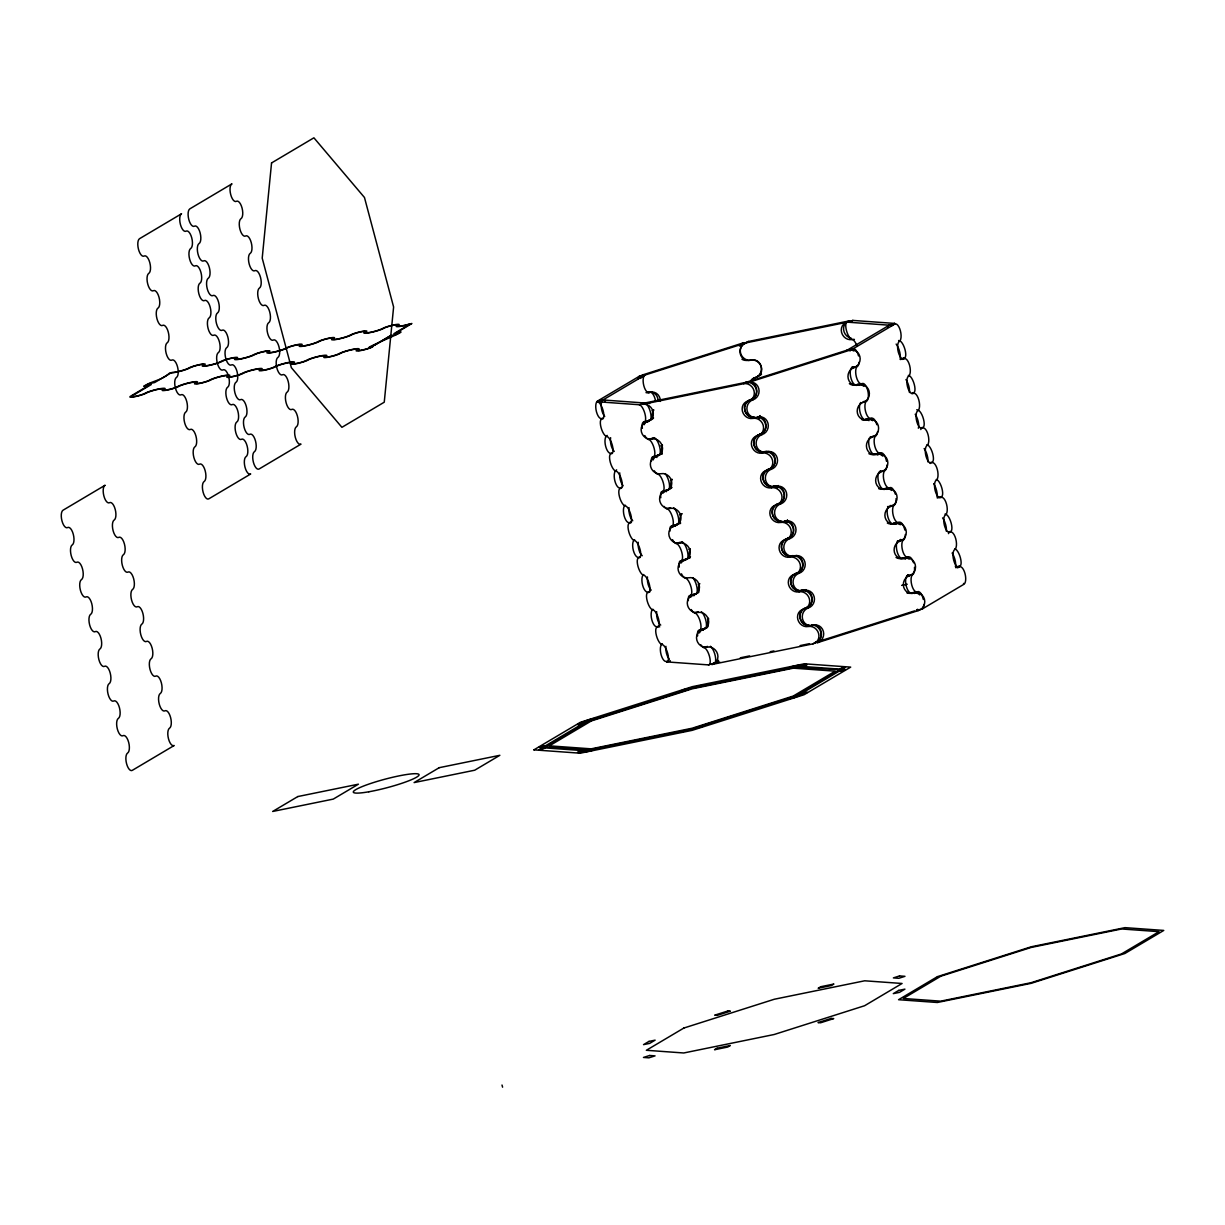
<?xml version="1.0" encoding="UTF-8"?>
<svg xmlns="http://www.w3.org/2000/svg" width="1225" height="1225" viewBox="0 0 1225 1225"><rect width="100%" height="100%" fill="white"/><g stroke="black" fill="none" stroke-linecap="round" stroke-linejoin="round"><path stroke-width="1.5" d="M703.609 726.134L680.794 732.121M143.999 386.135C152.068 380.807 162.083 380.363 169.433 373.181L172.419 372.385A9.157 1.179 -14.9 0 0 180.657 370.93A9.157 1.179 -14.9 0 0 188.589 368.113A8.942 1.148 -14.9 0 1 199.889 364.514A8.942 1.148 -14.9 0 1 204.56 364.851A9.157 1.179 -14.9 0 0 209.337 365.188A9.157 1.179 -14.9 0 0 220.929 361.498A8.942 1.148 -14.9 0 1 232.214 357.914A8.942 1.148 -14.9 0 1 236.884 358.251A9.157 1.179 -14.9 0 0 241.677 358.588A9.157 1.179 -14.9 0 0 253.253 354.898A8.942 1.148 -14.9 0 1 264.539 351.315A8.942 1.148 -14.9 0 1 269.209 351.652A9.157 1.179 -14.9 0 0 274.002 351.988A9.157 1.179 -14.9 0 0 285.578 348.298A8.942 1.148 -14.9 0 1 296.863 344.715A8.942 1.148 -14.9 0 1 301.534 345.037A9.157 1.179 -14.9 0 0 306.327 345.389A9.157 1.179 -14.9 0 0 317.903 341.698A8.942 1.148 -14.9 0 1 329.188 338.1A8.942 1.148 -14.9 0 1 333.858 338.437A9.157 1.179 -14.9 0 0 338.651 338.789A9.157 1.179 -14.9 0 0 350.228 335.099A8.942 1.148 -14.9 0 1 361.528 331.5A8.942 1.148 -14.9 0 1 366.198 331.837A9.157 1.179 -14.9 0 0 370.976 332.189A9.157 1.179 -14.9 0 0 382.552 328.499A8.942 1.148 -14.9 0 1 393.853 324.901A8.942 1.148 -14.9 0 1 398.523 325.238A9.157 1.179 -14.9 0 0 400.269 326.095A9.157 1.179 -14.9 0 0 409.625 323.951L411.906 323.507L396.027 333.001C419.287 326.34 352.739 352.433 372.767 346.813A8.942 1.148 -14.9 0 1 361.467 350.411A8.942 1.148 -14.9 0 1 356.797 350.074A9.157 1.179 -14.9 0 0 352.019 349.722A9.157 1.179 -14.9 0 0 340.428 353.413A8.942 1.148 -14.9 0 1 329.142 357.011A8.942 1.148 -14.9 0 1 324.472 356.674A9.157 1.179 -14.9 0 0 319.679 356.322A9.157 1.179 -14.9 0 0 308.103 360.012A8.942 1.148 -14.9 0 1 296.817 363.611A8.942 1.148 -14.9 0 1 292.147 363.274A9.157 1.179 -14.9 0 0 287.354 362.937A9.157 1.179 -14.9 0 0 275.778 366.612A8.942 1.148 -14.9 0 1 264.493 370.21A8.942 1.148 -14.9 0 1 259.822 369.873A9.157 1.179 -14.9 0 0 255.03 369.537A9.157 1.179 -14.9 0 0 243.453 373.212A8.942 1.148 -14.9 0 1 232.153 376.81A8.942 1.148 -14.9 0 1 227.498 376.473A9.157 1.179 -14.9 0 0 222.705 376.136A9.157 1.179 -14.9 0 0 211.129 379.811A8.942 1.148 -14.9 0 1 199.828 383.41A8.942 1.148 -14.9 0 1 195.158 383.073A9.157 1.179 -14.9 0 0 190.38 382.736A9.157 1.179 -14.9 0 0 178.804 386.411A8.942 1.148 -14.9 0 1 167.503 390.009A8.942 1.148 -14.9 0 1 162.833 389.672A9.157 1.179 -14.9 0 0 158.056 389.336A9.157 1.179 -14.9 0 0 146.464 393.026A8.942 1.148 -14.9 0 1 135.179 396.609A8.942 1.148 -14.9 0 1 130.508 396.272L149.159 385.217L144.029 386.181M703.778 685.02L700.945 686.061L789.114 667.855M680.748 732.014L683.611 730.942L594.707 749.087C594.339 751.538 566.363 754.447 582.595 750.588L545.814 747.954L539.092 749.792L542.277 747.694L539.015 747.327L545.829 745.581L582.717 723.699C566.777 728.155 594.247 716.671 594.86 718.861L683.795 690.548L681.008 690.992L683.183 689.782L703.808 684.897M789.068 667.747C793.708 665.083 817.167 662.771 801.962 666.415L838.742 669.049L845.464 667.212L842.295 669.309L845.556 669.57M807.183 692.447L794.03 697.729L788.915 698.725L789.712 698.143L700.761 726.456L703.625 726.042M845.541 669.677L838.727 671.423L801.839 693.304L807.198 692.324M797 667.12L798.256 666.706M589.899 720.698L592.318 719.259L588.75 721.219M794.612 696.336L694.116 728.155M690.502 688.817L590.006 720.759M374.299 345.328L390.591 335.665M603.175 418.215A9.05 3.721 78.5 0 0 602.118 418.429A9.05 3.721 78.5 0 1 596.452 411.753A9.05 3.721 78.5 0 1 597.494 401.08L639.419 376.213L644.871 375.095A9.05 3.721 78.5 0 0 643.829 385.752A9.05 3.721 78.5 0 0 649.495 392.444A9.05 3.721 78.5 0 1 655.62 401.387M644.871 375.095L602.96 399.962L597.478 401.739A9.05 3.139 72.3 0 1 603.129 410.651A9.05 3.139 72.3 0 1 602.087 419.088A9.05 3.139 72.3 0 0 601.046 427.525A9.05 3.139 72.3 0 0 606.697 436.437A9.05 3.139 72.3 0 1 612.347 445.349A9.05 3.139 72.3 0 1 611.321 453.771A9.05 3.139 72.3 0 0 610.28 462.208A9.05 3.139 72.3 0 0 615.93 471.12A9.05 3.139 72.3 0 1 621.58 480.032A9.05 3.139 72.3 0 1 620.554 488.469A9.05 3.139 72.3 0 0 619.513 496.891A9.05 3.139 72.3 0 0 625.163 505.803A9.05 3.139 72.3 0 1 630.814 514.714A9.05 3.139 72.3 0 1 629.772 523.152A9.05 3.139 72.3 0 0 628.747 531.589A9.05 3.139 72.3 0 0 634.397 540.501A9.05 3.139 72.3 0 1 640.047 549.413A9.05 3.139 72.3 0 1 639.006 557.834A9.05 3.139 72.3 0 0 637.965 566.272A9.05 3.139 72.3 0 0 643.63 575.183A9.05 3.139 72.3 0 1 649.281 584.095A9.05 3.139 72.3 0 1 648.239 592.532A9.05 3.139 72.3 0 0 647.198 600.954A9.05 3.139 72.3 0 0 652.848 609.866A9.05 3.139 72.3 0 1 658.499 618.778A9.05 3.139 72.3 0 1 657.473 627.215A9.05 3.139 72.3 0 0 656.432 635.653A9.05 3.139 72.3 0 0 662.082 644.564A9.05 3.139 72.3 0 1 667.732 653.476A9.05 3.139 72.3 0 1 666.691 661.898L708.494 664.899L713.945 663.169A9.05 3.139 72.3 0 0 715.278 656.003A9.05 3.139 72.3 0 0 710.393 646.264M642.604 404.342L644.871 402.994L745.887 382.368A9.05 8.162 59.3 0 1 756.269 389.382A9.05 8.162 59.3 0 1 750.496 399.718L748.23 401.05A9.05 8.162 59.3 0 0 742.457 411.37A9.05 8.162 59.3 0 0 752.854 418.399A9.05 8.162 59.3 0 1 763.236 425.412A9.05 8.162 59.3 0 1 757.463 435.748A9.05 8.162 59.3 0 0 751.691 446.068A9.05 8.162 59.3 0 0 762.088 453.082A9.05 8.162 59.3 0 1 772.47 460.11A9.05 8.162 59.3 0 1 766.697 470.431A9.05 8.162 59.3 0 0 760.924 480.751A9.05 8.162 59.3 0 0 771.306 487.78A9.05 8.162 59.3 0 1 781.703 494.793A9.05 8.162 59.3 0 1 775.93 505.113A9.05 8.162 59.3 0 0 770.157 515.434A9.05 8.162 59.3 0 0 780.539 522.462A9.05 8.162 59.3 0 1 790.937 529.491A9.05 8.162 59.3 0 1 785.164 539.812A9.05 8.162 59.3 0 0 779.376 550.132A9.05 8.162 59.3 0 0 789.773 557.145A9.05 8.162 59.3 0 1 800.155 564.174A9.05 8.162 59.3 0 1 794.382 574.494A9.05 8.162 59.3 0 0 788.609 584.815A9.05 8.162 59.3 0 0 799.006 591.843A9.05 8.162 59.3 0 1 809.388 598.857A9.05 8.162 59.3 0 1 803.615 609.177A9.05 8.162 59.3 0 0 797.842 619.498A9.05 8.162 59.3 0 0 808.224 626.526A9.05 8.162 59.3 0 1 818.622 633.555A9.05 8.162 59.3 0 1 812.849 643.875L711.817 664.501A9.05 8.162 59.3 0 0 717.605 654.181A9.05 8.162 59.3 0 0 707.208 647.152A9.05 8.162 59.3 0 1 696.826 640.139A9.05 8.162 59.3 0 1 702.599 629.818A9.05 8.162 59.3 0 0 708.372 619.482A9.05 8.162 59.3 0 0 697.974 612.469A9.05 8.162 59.3 0 1 687.593 605.441A9.05 8.162 59.3 0 1 693.365 595.12A9.05 8.162 59.3 0 0 699.138 584.8A9.05 8.162 59.3 0 0 688.756 577.771A9.05 8.162 59.3 0 1 678.359 570.758A9.05 8.162 59.3 0 1 684.132 560.438A9.05 8.162 59.3 0 0 689.905 550.117A9.05 8.162 59.3 0 0 679.523 543.088A9.05 8.162 59.3 0 1 669.126 536.075A9.05 8.162 59.3 0 1 674.898 525.739A9.05 8.162 59.3 0 0 680.671 515.419A9.05 8.162 59.3 0 0 670.289 508.406A9.05 8.162 59.3 0 1 659.907 501.377A9.05 8.162 59.3 0 1 665.68 491.057A9.05 8.162 59.3 0 0 671.453 480.736A9.05 8.162 59.3 0 0 661.056 473.708A9.05 8.162 59.3 0 1 650.674 466.694A9.05 8.162 59.3 0 1 656.447 456.374A9.05 8.162 59.3 0 0 662.22 446.053A9.05 8.162 59.3 0 0 651.822 439.025A9.05 8.162 59.3 0 1 641.441 432.012A9.05 8.162 59.3 0 1 647.213 421.676A9.05 8.162 59.3 0 0 652.986 411.355A9.05 8.162 59.3 0 0 642.604 404.342L743.621 383.716L745.887 382.368M750.205 381.878A9.05 8.162 59.3 0 1 755.58 377.484A9.05 8.162 59.3 0 0 761.353 367.163A9.05 8.162 59.3 0 0 750.971 360.15A9.05 8.162 59.3 0 1 740.574 353.122A9.05 8.162 59.3 0 1 746.347 342.801L748.613 341.453L849.629 320.828A9.05 8.162 59.3 0 0 843.581 329.556A9.05 8.162 59.3 0 0 851.207 338.192M647.213 421.676L649.48 420.343A9.05 8.162 59.3 0 0 653.553 417.985M746.347 342.801L847.378 322.175L849.629 320.828M651.822 439.025L654.089 437.677L648.5 439.438A9.05 3.139 72.3 0 1 644.809 435.61M656.447 456.374L658.713 455.026A9.05 8.162 59.3 0 0 661.913 453.51M850.181 350.962A9.05 3.721 78.5 0 0 847.363 350.074L889.289 325.207L894.755 323.431A9.05 3.139 72.3 0 0 893.193 325.084M847.363 350.074L852.814 348.957L894.74 324.089A9.05 3.721 78.5 0 1 900.39 330.765A9.05 3.721 78.5 0 1 899.349 341.423A9.05 3.721 78.5 0 0 898.308 352.096A9.05 3.721 78.5 0 0 903.973 358.772A9.05 3.721 78.5 0 1 909.624 365.463A9.05 3.721 78.5 0 1 908.582 376.121A9.05 3.721 78.5 0 0 907.541 386.778A9.05 3.721 78.5 0 0 913.192 393.455A9.05 3.721 78.5 0 1 918.857 400.146A9.05 3.721 78.5 0 1 917.816 410.804A9.05 3.721 78.5 0 0 916.759 421.461A9.05 3.721 78.5 0 0 922.425 428.153A9.05 3.721 78.5 0 1 928.091 434.829A9.05 3.721 78.5 0 1 927.034 445.502A9.05 3.721 78.5 0 0 925.993 456.159A9.05 3.721 78.5 0 0 931.658 462.836A9.05 3.721 78.5 0 1 937.324 469.527A9.05 3.721 78.5 0 1 936.268 480.185A9.05 3.721 78.5 0 0 935.226 490.842A9.05 3.721 78.5 0 0 940.892 497.534A9.05 3.721 78.5 0 1 946.542 504.21A9.05 3.721 78.5 0 1 945.501 514.868A9.05 3.721 78.5 0 0 944.46 525.525A9.05 3.721 78.5 0 0 950.11 532.217A9.05 3.721 78.5 0 1 955.776 538.893A9.05 3.721 78.5 0 1 954.734 549.566A9.05 3.721 78.5 0 0 953.678 560.223A9.05 3.721 78.5 0 0 959.343 566.899A9.05 3.721 78.5 0 1 965.009 573.591A9.05 3.721 78.5 0 1 963.952 584.248L922.042 609.116L916.576 610.234M757.463 435.748L759.73 434.4A9.05 8.162 59.3 0 0 765.747 425.351A9.05 8.162 59.3 0 0 757.54 416.944M665.68 491.057L667.931 489.709A9.05 8.162 59.3 0 0 672.02 487.366M762.088 453.082L764.339 451.749A9.05 8.162 59.3 0 1 774.736 458.763A9.05 8.162 59.3 0 1 768.963 469.083A9.05 8.162 59.3 0 0 763.19 479.404A9.05 8.162 59.3 0 0 773.572 486.432A9.05 8.162 59.3 0 1 783.969 493.445A9.05 8.162 59.3 0 1 778.197 503.781A9.05 8.162 59.3 0 0 772.209 513.137A9.05 8.162 59.3 0 0 780.999 521.268M766.697 470.431L768.963 469.083M674.898 525.739L677.165 524.407A9.05 8.162 59.3 0 0 680.38 522.876M771.306 487.78L773.572 486.432M679.523 543.088L681.789 541.741M775.93 505.113L778.197 503.781M684.132 560.438L686.398 559.09A9.05 8.162 59.3 0 0 690.471 556.747M785.164 539.812L787.415 538.464A9.05 8.162 59.3 0 0 793.402 529.093A9.05 8.162 59.3 0 0 784.612 520.962M693.365 595.12L695.632 593.773A9.05 8.162 59.3 0 0 698.847 592.257A9.05 3.721 78.5 0 1 699.797 583.605M789.773 557.145L792.039 555.813A9.05 8.162 59.3 0 1 802.421 562.826A9.05 8.162 59.3 0 1 796.648 573.147A9.05 8.162 59.3 0 0 790.875 583.468A9.05 8.162 59.3 0 0 801.272 590.496A9.05 8.162 59.3 0 1 811.654 597.524A9.05 8.162 59.3 0 1 805.882 607.845A9.05 8.162 59.3 0 0 799.956 617.522A9.05 8.162 59.3 0 0 809.296 625.332M794.382 574.494L796.648 573.147M702.599 629.818L704.865 628.471A9.05 8.162 59.3 0 0 707.591 627.307M799.006 591.843L801.272 590.496M711.817 664.501L714.083 663.154A9.05 8.162 59.3 0 0 718.539 660.336M580.696 751.43L588.413 749.93M684.423 689.889L700.332 685.74M812.849 643.875L815.115 642.528A9.05 8.162 59.3 0 0 821.026 632.85A9.05 8.162 59.3 0 0 811.7 625.041M700.133 727.114L684.224 731.264M803.86 665.573L796.158 667.074M795.806 695.785L792.636 697.668M839.462 669.723L797.062 667.166M588.536 721.311L580.834 723.837M795.99 695.708L803.738 693.166M689.66 729.472L591.001 749.394C586.117 750.19 598.045 750.205 588.628 749.914M638.332 378.249A9.05 8.407 -85.9 0 1 642.788 374.865L743.866 342.694L746.132 342.862A9.05 8.407 -85.9 0 0 740.344 354.102A9.05 8.407 -85.9 0 0 750.741 360.196A9.05 8.407 -85.9 0 1 761.138 366.306A9.05 8.407 -85.9 0 1 755.35 377.545A9.05 8.407 -85.9 0 0 750.236 382.047M640.583 378.418A9.05 8.407 -85.9 0 1 645.054 375.034L746.132 342.862M856.857 345.603A9.05 3.139 72.3 0 0 852.125 339.509A9.05 3.139 72.3 0 1 846.475 330.597A9.05 3.139 72.3 0 1 847.516 322.16L852.967 320.429L894.755 323.431M597.478 401.739L639.266 404.74L644.718 403.01A9.05 3.139 72.3 0 1 650.368 411.922A9.05 3.139 72.3 0 1 649.342 420.359A9.05 3.139 72.3 0 0 647.78 422.013M754.141 417.281A9.05 8.407 -85.9 0 1 744.8 410.268A9.05 8.407 -85.9 0 1 750.726 399.656A9.05 8.407 -85.9 0 0 756.499 388.417A9.05 8.407 -85.9 0 0 746.102 382.307L847.179 350.136L849.446 350.304A9.05 8.407 -85.9 0 1 859.843 356.398A9.05 8.407 -85.9 0 1 854.055 367.638A9.05 8.407 -85.9 0 0 848.282 378.892A9.05 8.407 -85.9 0 0 858.679 384.987A9.05 8.407 -85.9 0 1 869.061 391.081A9.05 8.407 -85.9 0 1 863.288 402.336A9.05 8.407 -85.9 0 0 857.515 413.575A9.05 8.407 -85.9 0 0 867.897 419.67A9.05 8.407 -85.9 0 1 878.294 425.779A9.05 8.407 -85.9 0 1 872.522 437.019A9.05 8.407 -85.9 0 0 866.733 448.258A9.05 8.407 -85.9 0 0 877.131 454.368A9.05 8.407 -85.9 0 1 887.528 460.462A9.05 8.407 -85.9 0 1 881.74 471.702A9.05 8.407 -85.9 0 0 875.967 482.956A9.05 8.407 -85.9 0 0 886.364 489.051A9.05 8.407 -85.9 0 1 896.761 495.145A9.05 8.407 -85.9 0 1 890.973 506.4A9.05 8.407 -85.9 0 0 885.2 517.639A9.05 8.407 -85.9 0 0 895.597 523.733A9.05 8.407 -85.9 0 1 905.979 529.843A9.05 8.407 -85.9 0 1 900.207 541.082A9.05 8.407 -85.9 0 0 894.434 552.337A9.05 8.407 -85.9 0 0 904.816 558.432A9.05 8.407 -85.9 0 1 915.213 564.526A9.05 8.407 -85.9 0 1 909.44 575.765A9.05 8.407 -85.9 0 0 903.652 587.02A9.05 8.407 -85.9 0 0 914.049 593.114A9.05 8.407 -85.9 0 1 924.446 599.209A9.05 8.407 -85.9 0 1 918.673 610.463L817.596 642.635L815.329 642.467A9.05 8.407 -85.9 0 0 821.194 631.549A9.05 8.407 -85.9 0 0 811.317 624.964M746.102 382.307L748.368 382.476L849.446 350.304M642.375 428.337A9.05 3.139 72.3 0 1 643.875 422.089L649.342 420.359M900.36 359.277L903.989 358.113A9.05 3.139 72.3 0 0 905.03 349.676A9.05 3.139 72.3 0 0 899.38 340.764A9.05 3.139 72.3 0 1 898.599 340.504M651.394 461.274A9.05 3.139 72.3 0 1 653.109 456.772L658.56 455.042A9.05 3.139 72.3 0 0 659.831 447.554A9.05 3.139 72.3 0 0 654.732 437.953M660.826 497.718A9.05 3.139 72.3 0 1 662.342 491.47L667.793 489.724A9.05 3.139 72.3 0 0 669.309 483.477A9.05 3.139 72.3 0 0 665.114 473.616M664.134 506.43A9.05 3.139 72.3 0 0 666.951 508.804L670.596 507.655M669.891 531.206A9.05 3.139 72.3 0 1 671.576 526.153L677.027 524.423A9.05 3.139 72.3 0 0 678.42 517.562A9.05 3.139 72.3 0 0 673.765 507.732M672.494 539.674A9.05 3.139 72.3 0 0 676.185 543.502L679.829 542.338M679.293 567.083A9.05 3.139 72.3 0 1 680.794 560.836L686.26 559.105A9.05 3.139 72.3 0 0 687.531 551.618A9.05 3.139 72.3 0 0 682.417 542.017M937.278 498.024L940.907 496.86A9.05 3.139 72.3 0 0 941.948 488.438A9.05 3.139 72.3 0 0 936.298 479.526M688.358 600.587A9.05 3.139 72.3 0 1 690.027 595.534L695.478 593.788A9.05 3.139 72.3 0 0 696.994 587.541A9.05 3.139 72.3 0 0 692.799 577.679M691.237 609.56A9.05 3.139 72.3 0 0 694.636 612.868L698.281 611.719M697.653 635.867A9.05 3.139 72.3 0 1 699.261 630.217L704.712 628.486A9.05 3.139 72.3 0 0 706.121 621.626A9.05 3.139 72.3 0 0 701.45 611.796M700.761 644.733A9.05 3.139 72.3 0 0 703.87 647.566L707.514 646.402M955.73 567.405L959.374 566.241A9.05 3.139 72.3 0 0 960.4 557.804A9.05 3.139 72.3 0 0 954.75 548.892M666.691 661.898L670.335 660.75M815.329 642.467L914.6 610.877M586.423 722.061L587.663 721.785L546.626 746.209L542.292 746.592L545.447 746.821L542.277 748.781L546.626 746.898L587.556 749.884L586.3 750.297M798.133 694.942L797 695.218L837.931 670.795L842.264 670.412L839.11 670.182L841.866 668.299M894.74 324.089L889.289 325.207L847.516 322.16M597.494 401.08L602.96 399.962L644.718 403.01M859.138 362.217A9.05 3.721 78.5 0 1 857.423 366.306L851.972 367.423A9.05 3.721 78.5 0 0 852.646 366.78M900.329 359.522L903.973 358.772M851.298 368.051A9.05 3.721 78.5 0 0 851.207 379.015A9.05 3.721 78.5 0 0 856.597 384.757L862.048 383.639A9.05 3.721 78.5 0 1 867.698 390.331A9.05 3.721 78.5 0 1 866.657 400.988A9.05 3.721 78.5 0 0 865.616 411.646A9.05 3.721 78.5 0 0 871.281 418.337A9.05 3.721 78.5 0 1 876.855 424.708M863.028 401.739L866.657 400.988M860.746 402.489A9.05 3.721 78.5 0 0 860.333 413.392A9.05 3.721 78.5 0 0 865.815 419.455L871.281 418.337M872.246 436.422L875.89 435.671A9.05 3.721 78.5 0 0 877.59 431.598M869.382 438.075A9.05 3.721 78.5 0 0 869.857 448.993A9.05 3.721 78.5 0 0 875.048 454.138L880.499 453.02A9.05 3.721 78.5 0 1 886.533 461.32M879.657 471.487L885.124 470.369A9.05 3.721 78.5 0 0 886.885 465.117M878.983 472.115A9.05 3.721 78.5 0 0 878.892 483.079A9.05 3.721 78.5 0 0 884.282 488.821L889.733 487.718A9.05 3.721 78.5 0 1 895.307 494.073M890.713 505.803L894.342 505.052A9.05 3.721 78.5 0 0 896.072 498.575M888.431 506.553A9.05 3.721 78.5 0 0 888.018 517.455A9.05 3.721 78.5 0 0 893.515 523.519L898.966 522.401A9.05 3.721 78.5 0 1 904.862 530.042M899.946 540.485L903.575 539.75A9.05 3.721 78.5 0 0 905.336 534.498M898.124 540.853A9.05 3.721 78.5 0 0 897.083 551.526A9.05 3.721 78.5 0 0 902.733 558.202L908.2 557.084A9.05 3.721 78.5 0 1 913.59 562.826M914.493 593.482A9.05 3.721 78.5 0 0 911.967 592.885A9.05 3.721 78.5 0 1 906.301 586.208A9.05 3.721 78.5 0 1 907.357 575.551L912.809 574.433A9.05 3.721 78.5 0 0 914.493 567.313M955.714 567.65L959.343 566.899M901.631 585.397L907.235 584.248M911.967 592.885L917.418 591.782A9.05 3.721 78.5 0 1 923.313 599.423M714.083 663.154L719.703 662.005M740.283 657.81L749.639 655.896M770.203 651.7L773.955 650.934M800.139 645.59L809.495 643.676M694.299 687.837L793.555 667.61C798.378 666.829 786.649 666.798 795.944 667.089M854.055 367.638L851.804 367.485A9.05 8.407 -85.9 0 0 852.952 367.01M849.369 383.685A9.05 8.407 -85.9 0 0 856.413 384.818L858.679 384.987M642.788 374.865L645.054 375.034M660.367 401.417A9.05 8.407 -85.9 0 0 649.663 392.383L647.413 392.214A9.05 8.407 -85.9 0 1 658.116 401.249M750.726 399.656L752.977 399.825A9.05 8.407 -85.9 0 0 758.765 388.57A9.05 8.407 -85.9 0 0 748.368 382.476M862.002 419.792A9.05 8.407 -85.9 0 0 865.646 419.517L867.897 419.67M872.522 437.019L870.255 436.85A9.05 8.407 -85.9 0 0 870.837 436.651M781.213 521.421A9.05 8.407 -85.9 0 1 778.411 503.72A9.05 8.407 -85.9 0 0 784.199 492.481A9.05 8.407 -85.9 0 0 773.802 486.371A9.05 8.407 -85.9 0 1 763.405 480.277A9.05 8.407 -85.9 0 1 769.178 469.037A9.05 8.407 -85.9 0 0 774.966 457.782A9.05 8.407 -85.9 0 0 764.568 451.688A9.05 8.407 -85.9 0 1 754.171 445.594A9.05 8.407 -85.9 0 1 759.959 434.339L762.21 434.507A9.05 8.407 -85.9 0 0 767.983 423.253A9.05 8.407 -85.9 0 0 757.601 417.158A9.05 8.407 -85.9 0 1 747.204 411.064A9.05 8.407 -85.9 0 1 752.977 399.825M868.893 453.709A9.05 8.407 -85.9 0 0 874.88 454.199L877.131 454.368M764.568 451.688L766.819 451.857A9.05 8.407 -85.9 0 1 777.217 457.951A9.05 8.407 -85.9 0 1 771.444 469.19A9.05 8.407 -85.9 0 0 765.656 480.445A9.05 8.407 -85.9 0 0 776.053 486.539A9.05 8.407 -85.9 0 1 786.45 492.634A9.05 8.407 -85.9 0 1 780.677 503.888A9.05 8.407 -85.9 0 0 774.889 515.128A9.05 8.407 -85.9 0 0 785.286 521.222A9.05 8.407 -85.9 0 1 795.683 527.317A9.05 8.407 -85.9 0 1 789.895 538.571A9.05 8.407 -85.9 0 0 784.123 549.811A9.05 8.407 -85.9 0 0 794.52 555.92A9.05 8.407 -85.9 0 1 804.902 562.015A9.05 8.407 -85.9 0 1 799.129 573.254A9.05 8.407 -85.9 0 0 793.356 584.509A9.05 8.407 -85.9 0 0 803.738 590.603A9.05 8.407 -85.9 0 1 814.135 596.697A9.05 8.407 -85.9 0 1 808.362 607.952A9.05 8.407 -85.9 0 0 802.574 619.192A9.05 8.407 -85.9 0 0 812.971 625.286A9.05 8.407 -85.9 0 1 823.368 631.396A9.05 8.407 -85.9 0 1 817.596 642.635M769.178 469.037L771.444 469.19M878.677 488.653A9.05 8.407 -85.9 0 0 884.098 488.897L886.364 489.051M773.802 486.371L776.053 486.539M778.411 503.72L780.677 503.888M887.344 523.075A9.05 8.407 -85.9 0 0 893.331 523.58L895.597 523.733M900.207 541.082L897.956 540.929A9.05 8.407 -85.9 0 0 897.358 541.128M794.52 555.92L792.253 555.752A9.05 8.407 -85.9 0 1 781.872 549.657A9.05 8.407 -85.9 0 1 787.644 538.403L789.895 538.571M896.042 557.467A9.05 8.407 -85.9 0 0 902.565 558.263L904.816 558.432M907.817 575.168A9.05 3.721 78.5 0 1 907.357 575.551L909.44 575.765M808.898 625.485A9.05 8.407 -85.9 0 1 806.096 607.784A9.05 8.407 -85.9 0 0 811.884 596.544A9.05 8.407 -85.9 0 0 801.487 590.435A9.05 8.407 -85.9 0 1 791.09 584.34A9.05 8.407 -85.9 0 1 796.878 573.101L799.129 573.254M906.944 592.931A9.05 8.407 -85.9 0 0 911.798 592.961L914.049 593.114M801.487 590.435L803.738 590.603M916.407 610.295L918.673 610.463M806.096 607.784L808.362 607.952M502.005 1085.028L502.587 1087.188M689.752 558.232A9.05 3.721 78.5 0 1 690.349 549.183M680.518 523.55A9.05 3.721 78.5 0 1 681.789 513.857M671.162 488.208A9.05 3.721 78.5 0 1 671.897 479.802M662.051 454.169A9.05 3.721 78.5 0 1 662.465 445.41M652.588 418.184A9.05 3.721 78.5 0 1 653.645 410.161M604.737 416.423A9.05 3.721 78.5 0 1 601.307 407.404A9.05 3.721 78.5 0 1 602.96 399.962A9.05 3.139 72.3 0 1 605.456 401.968M614.261 451.413A9.05 3.721 78.5 0 1 610.617 437.677M623.203 485.804A9.05 3.721 78.5 0 1 619.758 472.881M632.728 520.793A9.05 3.721 78.5 0 1 628.992 507.579M642.252 555.721A9.05 3.721 78.5 0 1 638.225 542.262M651.195 590.159A9.05 3.721 78.5 0 1 647.458 576.944M660.719 625.102A9.05 3.721 78.5 0 1 656.677 611.643M669.355 659.249A9.05 3.721 78.5 0 1 665.91 646.325M707.958 626.312A9.05 3.721 78.5 0 1 708.617 618.855M637.857 379.229A9.05 3.721 78.5 0 1 639.419 376.213M607.187 435.396A9.05 3.721 78.5 0 1 606.727 435.778A9.05 3.721 78.5 0 0 605.686 446.436A9.05 3.721 78.5 0 0 611.336 453.112A9.05 3.721 78.5 0 1 612.132 452.898M616.634 469.818A9.05 3.721 78.5 0 1 615.961 470.461A9.05 3.721 78.5 0 0 614.919 481.119A9.05 3.721 78.5 0 0 620.57 487.81A9.05 3.721 78.5 0 1 621.642 487.596M625.194 505.144A9.05 3.721 78.5 0 0 624.138 515.817A9.05 3.721 78.5 0 0 629.803 522.493A9.05 3.721 78.5 0 1 631.442 522.462M634.657 539.674A9.05 3.721 78.5 0 1 634.412 539.842A9.05 3.721 78.5 0 0 633.371 550.5A9.05 3.721 78.5 0 0 639.037 557.176A9.05 3.721 78.5 0 1 639.817 556.962M643.646 574.525A9.05 3.721 78.5 0 0 642.604 585.183A9.05 3.721 78.5 0 0 648.27 591.874A9.05 3.721 78.5 0 1 649.908 591.843M652.879 609.208A9.05 3.721 78.5 0 0 651.838 619.881A9.05 3.721 78.5 0 0 657.488 626.557A9.05 3.721 78.5 0 1 659.724 626.894M662.342 643.737A9.05 3.721 78.5 0 1 662.112 643.906A9.05 3.721 78.5 0 0 661.056 654.563A9.05 3.721 78.5 0 0 666.722 661.24M699.475 632.866A9.05 8.162 59.3 0 1 704.865 628.471M690.823 597.096A9.05 8.162 59.3 0 1 695.632 593.773A9.05 3.139 72.3 0 0 693.84 595.84M681.284 562.933A9.05 8.162 59.3 0 1 686.398 559.09M672.709 527.225A9.05 8.162 59.3 0 1 677.165 524.407M663.138 493.032A9.05 8.162 59.3 0 1 667.931 489.709M653.093 459.987A9.05 8.162 59.3 0 1 658.713 455.026A9.05 3.139 72.3 0 0 656.86 457.522M644.105 424.738A9.05 8.162 59.3 0 1 649.48 420.343M644.871 402.994A9.05 8.162 59.3 0 1 649.709 403.53M753.911 417.204A9.05 8.162 59.3 0 1 744.723 410.038A9.05 8.162 59.3 0 1 749.348 400.039M764.339 451.749A9.05 8.162 59.3 0 1 753.957 444.721A9.05 8.162 59.3 0 1 759.73 434.4M792.039 555.813A9.05 8.162 59.3 0 1 781.642 548.785A9.05 8.162 59.3 0 1 787.415 538.464M743.621 383.716A9.05 8.162 59.3 0 1 754.018 390.729A9.05 8.162 59.3 0 1 748.23 401.05M666.155 491.776A9.05 3.139 72.3 0 1 667.793 489.724M675.465 526.076A9.05 3.139 72.3 0 1 677.027 524.423M684.79 560.407A9.05 3.139 72.3 0 1 686.26 559.105M703.15 630.14A9.05 3.139 72.3 0 1 704.712 628.486M639.266 404.74A9.05 3.139 72.3 0 1 644.917 413.652A9.05 3.139 72.3 0 1 643.875 422.089M648.5 439.438A9.05 3.139 72.3 0 1 654.15 448.35A9.05 3.139 72.3 0 1 653.109 456.772M654.318 470.813A9.05 3.139 72.3 0 0 657.718 474.121A9.05 3.139 72.3 0 1 663.368 483.033A9.05 3.139 72.3 0 1 662.342 491.47M666.951 508.804A9.05 3.139 72.3 0 1 672.602 517.716A9.05 3.139 72.3 0 1 671.576 526.153M676.185 543.502A9.05 3.139 72.3 0 1 681.835 552.414A9.05 3.139 72.3 0 1 680.794 560.836M681.452 573.821A9.05 3.139 72.3 0 0 685.418 578.185A9.05 3.139 72.3 0 1 691.068 587.097A9.05 3.139 72.3 0 1 690.027 595.534M694.636 612.868A9.05 3.139 72.3 0 1 700.287 621.779A9.05 3.139 72.3 0 1 699.261 630.217M703.87 647.566A9.05 3.139 72.3 0 1 709.52 656.478A9.05 3.139 72.3 0 1 708.494 664.899M795.913 555.476A9.05 8.407 -85.9 0 1 796.878 573.101M792.253 555.752A9.05 8.407 -85.9 0 1 792.851 555.583M784.842 520.717A9.05 8.407 -85.9 0 1 787.644 538.403M757.77 416.623A9.05 8.407 -85.9 0 1 759.959 434.339M847.179 350.136A9.05 8.407 -85.9 0 1 853.718 350.932M856.413 384.818A9.05 8.407 -85.9 0 1 863.962 386.365M865.646 419.517A9.05 8.407 -85.9 0 1 872.69 420.665M874.88 454.199A9.05 8.407 -85.9 0 1 882.888 456.159M880.637 471.074A9.05 8.407 -85.9 0 1 880.071 471.334M884.098 488.897A9.05 8.407 -85.9 0 1 891.647 490.429M890.422 505.466A9.05 8.407 -85.9 0 1 889.871 505.772M887.574 506.706A9.05 8.407 -85.9 0 1 888.14 506.446M893.331 523.58A9.05 8.407 -85.9 0 1 900.375 524.729M900.681 539.429A9.05 8.407 -85.9 0 1 899.655 540.148M902.565 558.263A9.05 8.407 -85.9 0 1 909.088 559.059M908.338 575.138A9.05 8.407 -85.9 0 1 907.174 575.612M911.798 592.961A9.05 8.407 -85.9 0 1 919.807 594.906M918.107 609.529A9.05 8.407 -85.9 0 1 916.989 610.081M766.819 451.857A9.05 8.407 -85.9 0 1 756.438 445.747A9.05 8.407 -85.9 0 1 762.21 434.507M902.733 558.202A9.05 3.721 78.5 0 1 905.566 559.09M893.515 523.519A9.05 3.721 78.5 0 1 896.042 524.101M884.282 488.821A9.05 3.721 78.5 0 1 886.808 489.418M875.048 454.138A9.05 3.721 78.5 0 1 877.881 455.026M865.815 419.455A9.05 3.721 78.5 0 1 868.938 420.665M856.597 384.757A9.05 3.721 78.5 0 1 859.123 385.354M891.815 325.789A9.05 3.721 78.5 0 0 889.289 325.207A9.05 3.139 72.3 0 0 887.742 326.83M917.448 609.3A9.05 3.721 78.5 0 1 916.821 610.065M917.418 591.782A9.05 3.721 78.5 0 1 911.768 585.091A9.05 3.721 78.5 0 1 912.809 574.433M908.2 557.084A9.05 3.721 78.5 0 1 902.534 550.408A9.05 3.721 78.5 0 1 903.575 539.75M898.966 522.401A9.05 3.721 78.5 0 1 893.301 515.71A9.05 3.721 78.5 0 1 894.342 505.052M889.733 487.718A9.05 3.721 78.5 0 1 884.067 481.027A9.05 3.721 78.5 0 1 885.124 470.369M880.499 453.02A9.05 3.721 78.5 0 1 874.849 446.344A9.05 3.721 78.5 0 1 875.89 435.671M862.048 383.639A9.05 3.721 78.5 0 1 856.382 376.963A9.05 3.721 78.5 0 1 857.423 366.306M852.814 348.957A9.05 3.721 78.5 0 1 858.557 355.954M923.788 604.461A9.05 3.721 78.5 0 1 922.042 609.116M854.407 339.417A9.05 8.162 59.3 0 0 851.987 339.524A9.05 8.162 59.3 0 1 841.59 332.496A9.05 8.162 59.3 0 1 847.378 322.175M758.872 418.353A9.05 8.162 59.3 0 1 759.699 416.025M777.232 488.362A9.05 8.162 59.3 0 1 777.89 485.942M786.557 522.417A9.05 8.162 59.3 0 1 787.384 520.089M805.346 590.588A9.05 8.162 59.3 0 1 805.575 590.006M744.54 343.812A9.05 8.162 59.3 0 1 748.613 341.453M761.506 374.238A9.05 8.162 59.3 0 1 757.846 376.152M786.481 522.646A9.05 8.407 -85.9 0 1 787.476 520.227M777.247 487.963A9.05 8.407 -85.9 0 1 778.243 485.544M758.796 418.583A9.05 8.407 -85.9 0 1 760.128 415.612M649.663 392.383A9.05 8.407 -85.9 0 1 646.019 392.643M652.052 410.834A9.05 8.407 -85.9 0 1 653.691 409.931M660.78 445.9A9.05 8.407 -85.9 0 1 662.357 444.874M670.504 480.2A9.05 8.407 -85.9 0 1 672.157 479.312M679.737 514.898A9.05 8.407 -85.9 0 1 681.973 513.78M688.971 549.581A9.05 8.407 -85.9 0 1 690.043 548.938M698.204 584.264A9.05 8.407 -85.9 0 1 699.276 583.636M707.422 618.962A9.05 8.407 -85.9 0 1 708.509 618.319M805.346 590.772A9.05 8.407 -85.9 0 1 805.928 589.608M746.668 360.395A9.05 8.407 -85.9 0 1 741.952 359.247M739.41 346.078A9.05 8.407 -85.9 0 1 743.866 342.694M942.592 517.899A9.05 3.139 72.3 0 1 946.328 531.237M933.664 483.63A9.05 3.139 72.3 0 1 937.018 496.937M924.14 448.534A9.05 3.139 72.3 0 1 927.861 461.856M915.197 414.264A9.05 3.139 72.3 0 1 918.337 428.229M905.964 379.566A9.05 3.139 72.3 0 1 909.409 392.49M896.149 344.072A9.05 3.139 72.3 0 1 900.099 358.19M952.116 553.011A9.05 3.139 72.3 0 1 955.377 566.67M948.502 533.61A9.05 3.139 72.3 0 1 950.141 531.558A9.05 3.139 72.3 0 0 951.182 523.121A9.05 3.139 72.3 0 0 945.532 514.209A9.05 3.139 72.3 0 1 945.011 514.087M940.233 497.028A9.05 3.139 72.3 0 1 940.907 496.86M930.219 463.479A9.05 3.139 72.3 0 1 931.674 462.177A9.05 3.139 72.3 0 0 932.715 453.74A9.05 3.139 72.3 0 0 927.065 444.828A9.05 3.139 72.3 0 1 926.82 444.798M920.802 429.546A9.05 3.139 72.3 0 1 922.456 427.494A9.05 3.139 72.3 0 0 923.482 419.057A9.05 3.139 72.3 0 0 917.831 410.145A9.05 3.139 72.3 0 1 916.775 409.717M912.028 393.516A9.05 3.139 72.3 0 1 913.222 392.796A9.05 3.139 72.3 0 0 914.263 384.374A9.05 3.139 72.3 0 0 908.613 375.462A9.05 3.139 72.3 0 1 908.353 375.417M902.534 359.415A9.05 3.139 72.3 0 1 903.989 358.113M851.406 322.083A9.05 3.139 72.3 0 1 852.967 320.429M963.983 583.59A9.05 3.139 72.3 0 1 963.478 583.452M957.812 567.91A9.05 3.139 72.3 0 1 959.374 566.241M271.552 162.94L262.211 258.138L291.351 367.653L341.913 427.326L384.252 402.198L393.608 307L364.468 197.485L313.906 137.812L271.552 162.94M533.901 749.853L580.206 753.207L692.171 730.345L804.105 694.713L850.686 667.12L804.366 663.797L692.385 686.658L580.344 722.321L533.901 749.853M181.468 213.808L139.543 238.691A9.05 3.721 78.5 0 0 138.502 249.349A9.05 3.721 78.5 0 0 144.167 256.04A9.05 3.721 78.5 0 1 149.817 262.717A9.05 3.721 78.5 0 1 148.776 273.374A9.05 3.721 78.5 0 0 147.735 284.032A9.05 3.721 78.5 0 0 153.385 290.723A9.05 3.721 78.5 0 1 159.051 297.399A9.05 3.721 78.5 0 1 158.01 308.072A9.05 3.721 78.5 0 0 156.953 318.73A9.05 3.721 78.5 0 0 162.619 325.406A9.05 3.721 78.5 0 1 168.284 332.097A9.05 3.721 78.5 0 1 167.243 342.755A9.05 3.721 78.5 0 0 166.187 353.413A9.05 3.721 78.5 0 0 171.852 360.104A9.05 3.721 78.5 0 1 177.518 366.78A9.05 3.721 78.5 0 1 176.461 377.438A9.05 3.721 78.5 0 0 175.42 388.111A9.05 3.721 78.5 0 0 181.086 394.787A9.05 3.721 78.5 0 1 186.736 401.463A9.05 3.721 78.5 0 1 185.695 412.136A9.05 3.721 78.5 0 0 184.653 422.793A9.05 3.721 78.5 0 0 190.304 429.47A9.05 3.721 78.5 0 1 195.969 436.161A9.05 3.721 78.5 0 1 194.928 446.819A9.05 3.721 78.5 0 0 193.872 457.476A9.05 3.721 78.5 0 0 199.537 464.168A9.05 3.721 78.5 0 1 205.203 470.844A9.05 3.721 78.5 0 1 204.162 481.502A9.05 3.721 78.5 0 0 203.105 492.174A9.05 3.721 78.5 0 0 208.771 498.851L250.696 473.983A9.05 3.721 78.5 0 1 245.031 467.292A9.05 3.721 78.5 0 1 246.072 456.634A9.05 3.721 78.5 0 0 247.128 445.977A9.05 3.721 78.5 0 0 241.463 439.285A9.05 3.721 78.5 0 1 235.797 432.609A9.05 3.721 78.5 0 1 236.854 421.951A9.05 3.721 78.5 0 0 237.895 411.278A9.05 3.721 78.5 0 0 232.229 404.602A9.05 3.721 78.5 0 1 226.564 397.926A9.05 3.721 78.5 0 1 227.62 387.253A9.05 3.721 78.5 0 0 228.662 376.596A9.05 3.721 78.5 0 0 222.996 369.919A9.05 3.721 78.5 0 1 217.346 363.228A9.05 3.721 78.5 0 1 218.387 352.57A9.05 3.721 78.5 0 0 219.428 341.913A9.05 3.721 78.5 0 0 213.778 335.221A9.05 3.721 78.5 0 1 208.112 328.545A9.05 3.721 78.5 0 1 209.153 317.887A9.05 3.721 78.5 0 0 210.21 307.215A9.05 3.721 78.5 0 0 204.544 300.538A9.05 3.721 78.5 0 1 198.879 293.847A9.05 3.721 78.5 0 1 199.935 283.189A9.05 3.721 78.5 0 0 200.977 272.532A9.05 3.721 78.5 0 0 195.311 265.856A9.05 3.721 78.5 0 1 189.645 259.164A9.05 3.721 78.5 0 1 190.702 248.507A9.05 3.721 78.5 0 0 191.743 237.849A9.05 3.721 78.5 0 0 186.077 231.157A9.05 3.721 78.5 0 1 180.427 224.481A9.05 3.721 78.5 0 1 181.468 213.808M231.77 183.964L189.86 208.847A9.05 3.721 78.5 0 0 188.803 219.505A9.05 3.721 78.5 0 0 194.469 226.181A9.05 3.721 78.5 0 1 200.134 232.873A9.05 3.721 78.5 0 1 199.078 243.53A9.05 3.721 78.5 0 0 198.037 254.188A9.05 3.721 78.5 0 0 203.702 260.879A9.05 3.721 78.5 0 1 209.352 267.555A9.05 3.721 78.5 0 1 208.311 278.213A9.05 3.721 78.5 0 0 207.27 288.886A9.05 3.721 78.5 0 0 212.92 295.562A9.05 3.721 78.5 0 1 218.586 302.238A9.05 3.721 78.5 0 1 217.545 312.911A9.05 3.721 78.5 0 0 216.488 323.568A9.05 3.721 78.5 0 0 222.154 330.245A9.05 3.721 78.5 0 1 227.819 336.936A9.05 3.721 78.5 0 1 226.778 347.594A9.05 3.721 78.5 0 0 225.722 358.251A9.05 3.721 78.5 0 0 231.387 364.943A9.05 3.721 78.5 0 1 237.053 371.619A9.05 3.721 78.5 0 1 235.996 382.277A9.05 3.721 78.5 0 0 234.955 392.949A9.05 3.721 78.5 0 0 240.621 399.626A9.05 3.721 78.5 0 1 246.271 406.302A9.05 3.721 78.5 0 1 245.23 416.975A9.05 3.721 78.5 0 0 244.188 427.632A9.05 3.721 78.5 0 0 249.839 434.308A9.05 3.721 78.5 0 1 255.504 441A9.05 3.721 78.5 0 1 254.463 451.657A9.05 3.721 78.5 0 0 253.422 462.315A9.05 3.721 78.5 0 0 259.072 469.007L300.998 444.124A9.05 3.721 78.5 0 1 295.332 437.447A9.05 3.721 78.5 0 1 296.389 426.79A9.05 3.721 78.5 0 0 297.43 416.117A9.05 3.721 78.5 0 0 291.764 409.441A9.05 3.721 78.5 0 1 286.114 402.765A9.05 3.721 78.5 0 1 287.155 392.092A9.05 3.721 78.5 0 0 288.197 381.434A9.05 3.721 78.5 0 0 282.531 374.758A9.05 3.721 78.5 0 1 276.881 368.067A9.05 3.721 78.5 0 1 277.922 357.409A9.05 3.721 78.5 0 0 278.963 346.752A9.05 3.721 78.5 0 0 273.313 340.06A9.05 3.721 78.5 0 1 267.647 333.384A9.05 3.721 78.5 0 1 268.688 322.726A9.05 3.721 78.5 0 0 269.745 312.053A9.05 3.721 78.5 0 0 264.079 305.377A9.05 3.721 78.5 0 1 258.414 298.701A9.05 3.721 78.5 0 1 259.47 288.028A9.05 3.721 78.5 0 0 260.512 277.371A9.05 3.721 78.5 0 0 254.846 270.694A9.05 3.721 78.5 0 1 249.18 264.003A9.05 3.721 78.5 0 1 250.237 253.345A9.05 3.721 78.5 0 0 251.278 242.688A9.05 3.721 78.5 0 0 245.613 235.996A9.05 3.721 78.5 0 1 239.962 229.32A9.05 3.721 78.5 0 1 241.003 218.663A9.05 3.721 78.5 0 0 242.045 207.99A9.05 3.721 78.5 0 0 236.394 201.313A9.05 3.721 78.5 0 1 230.729 194.637A9.05 3.721 78.5 0 1 231.77 183.964M149.067 383.685L145.714 385.676L151.303 384.528L132.024 395.966A7.243 0.934 -14.9 0 0 135.807 396.242A7.243 0.934 -14.9 0 0 144.948 393.332A10.857 1.393 -14.9 0 1 158.683 388.968A10.857 1.393 -14.9 0 1 164.349 389.366A7.243 0.934 -14.9 0 0 168.131 389.642A7.243 0.934 -14.9 0 0 177.288 386.733A10.857 1.393 -14.9 0 1 191.008 382.353A10.857 1.393 -14.9 0 1 196.674 382.767A7.243 0.934 -14.9 0 0 200.456 383.042A7.243 0.934 -14.9 0 0 209.613 380.133A10.857 1.393 -14.9 0 1 223.333 375.753A10.857 1.393 -14.9 0 1 228.998 376.167A7.243 0.934 -14.9 0 0 232.796 376.442A7.243 0.934 -14.9 0 0 241.938 373.533A10.857 1.393 -14.9 0 1 255.657 369.154A10.857 1.393 -14.9 0 1 261.338 369.567A7.243 0.934 -14.9 0 0 265.121 369.843A7.243 0.934 -14.9 0 0 274.262 366.918A10.857 1.393 -14.9 0 1 287.982 362.554A10.857 1.393 -14.9 0 1 293.663 362.967A7.243 0.934 -14.9 0 0 297.445 363.243A7.243 0.934 -14.9 0 0 306.587 360.318A10.857 1.393 -14.9 0 1 320.307 355.954A10.857 1.393 -14.9 0 1 325.988 356.368A7.243 0.934 -14.9 0 0 329.77 356.628A7.243 0.934 -14.9 0 0 338.912 353.719A10.857 1.393 -14.9 0 1 352.647 349.355A10.857 1.393 -14.9 0 1 358.312 349.768A7.243 0.934 -14.9 0 0 362.095 350.028A7.243 0.934 -14.9 0 0 371.252 347.119L390.53 335.681L396.18 334.532L399.534 332.542L393.883 333.69L410.161 324.028A10.857 1.393 -14.9 0 1 399.074 326.554A10.857 1.393 -14.9 0 1 397.007 325.544A7.243 0.934 -14.9 0 0 393.225 325.283A7.243 0.934 -14.9 0 0 384.068 328.193A10.857 1.393 -14.9 0 1 370.348 332.557A10.857 1.393 -14.9 0 1 364.683 332.143A7.243 0.934 -14.9 0 0 360.9 331.883A7.243 0.934 -14.9 0 0 351.743 334.792A10.857 1.393 -14.9 0 1 338.023 339.157A10.857 1.393 -14.9 0 1 332.342 338.758A7.243 0.934 -14.9 0 0 328.56 338.483A7.243 0.934 -14.9 0 0 319.419 341.392A10.857 1.393 -14.9 0 1 305.699 345.756A10.857 1.393 -14.9 0 1 300.018 345.358A7.243 0.934 -14.9 0 0 296.236 345.083A7.243 0.934 -14.9 0 0 287.094 347.992A10.857 1.393 -14.9 0 1 273.374 352.356A10.857 1.393 -14.9 0 1 267.693 351.958A7.243 0.934 -14.9 0 0 263.911 351.682A7.243 0.934 -14.9 0 0 254.769 354.592A10.857 1.393 -14.9 0 1 241.034 358.956A10.857 1.393 -14.9 0 1 235.368 358.558A7.243 0.934 -14.9 0 0 231.586 358.282A7.243 0.934 -14.9 0 0 222.445 361.191A10.857 1.393 -14.9 0 1 208.709 365.555A10.857 1.393 -14.9 0 1 203.044 365.157A7.243 0.934 -14.9 0 0 199.262 364.882A7.243 0.934 -14.9 0 0 190.105 367.791A10.857 1.393 -14.9 0 1 180.703 371.144A10.857 1.393 -14.9 0 1 170.949 372.875L154.656 382.537L149.067 383.685M104.937 485.345L63.011 510.228A9.05 3.721 78.5 0 0 61.97 520.885A9.05 3.721 78.5 0 0 67.62 527.562A9.05 3.721 78.5 0 1 73.286 534.253A9.05 3.721 78.5 0 1 72.244 544.911A9.05 3.721 78.5 0 0 71.203 555.568A9.05 3.721 78.5 0 0 76.853 562.26A9.05 3.721 78.5 0 1 82.519 568.936A9.05 3.721 78.5 0 1 81.478 579.593A9.05 3.721 78.5 0 0 80.421 590.266A9.05 3.721 78.5 0 0 86.087 596.942A9.05 3.721 78.5 0 1 91.752 603.619A9.05 3.721 78.5 0 1 90.696 614.292A9.05 3.721 78.5 0 0 89.655 624.949A9.05 3.721 78.5 0 0 95.32 631.625A9.05 3.721 78.5 0 1 100.971 638.317A9.05 3.721 78.5 0 1 99.929 648.974A9.05 3.721 78.5 0 0 98.888 659.632A9.05 3.721 78.5 0 0 104.554 666.323A9.05 3.721 78.5 0 1 110.204 673A9.05 3.721 78.5 0 1 109.163 683.657A9.05 3.721 78.5 0 0 108.122 694.33A9.05 3.721 78.5 0 0 113.772 701.006A9.05 3.721 78.5 0 1 119.438 707.698A9.05 3.721 78.5 0 1 118.396 718.355A9.05 3.721 78.5 0 0 117.34 729.013A9.05 3.721 78.5 0 0 123.005 735.689A9.05 3.721 78.5 0 1 128.671 742.381A9.05 3.721 78.5 0 1 127.614 753.038A9.05 3.721 78.5 0 0 126.573 763.696A9.05 3.721 78.5 0 0 132.239 770.387L174.164 745.504A9.05 3.721 78.5 0 1 168.499 738.828A9.05 3.721 78.5 0 1 169.54 728.171A9.05 3.721 78.5 0 0 170.597 717.513A9.05 3.721 78.5 0 0 164.931 710.822A9.05 3.721 78.5 0 1 159.265 704.145A9.05 3.721 78.5 0 1 160.307 693.472A9.05 3.721 78.5 0 0 161.363 682.815A9.05 3.721 78.5 0 0 155.698 676.139A9.05 3.721 78.5 0 1 150.032 669.447A9.05 3.721 78.5 0 1 151.088 658.79A9.05 3.721 78.5 0 0 152.13 648.132A9.05 3.721 78.5 0 0 146.464 641.441A9.05 3.721 78.5 0 1 140.814 634.764A9.05 3.721 78.5 0 1 141.855 624.107A9.05 3.721 78.5 0 0 142.896 613.434A9.05 3.721 78.5 0 0 137.246 606.758A9.05 3.721 78.5 0 1 131.58 600.082A9.05 3.721 78.5 0 1 132.622 589.409A9.05 3.721 78.5 0 0 133.663 578.751A9.05 3.721 78.5 0 0 128.012 572.075A9.05 3.721 78.5 0 1 122.347 565.383A9.05 3.721 78.5 0 1 123.388 554.726A9.05 3.721 78.5 0 0 124.445 544.068A9.05 3.721 78.5 0 0 118.779 537.377A9.05 3.721 78.5 0 1 113.113 530.701A9.05 3.721 78.5 0 1 114.17 520.043A9.05 3.721 78.5 0 0 115.211 509.37A9.05 3.721 78.5 0 0 109.546 502.694A9.05 3.721 78.5 0 1 103.895 496.018A9.05 3.721 78.5 0 1 104.937 485.345M297.813 796.556L272.654 811.471L333.277 799.098L358.42 784.184L297.813 796.556M439.239 767.677L414.096 782.591L474.703 770.219L499.861 755.304L439.239 767.677M591.292 720.958L549.367 745.841L591.17 748.843L692.186 728.217L793.264 696.045L835.19 671.162L793.402 668.161L692.37 688.787L591.292 720.958M648.974 1041.403L643.523 1044.634L649.679 1043.378L655.13 1040.148L648.974 1041.403M683.872 1028.035L646.356 1050.284L683.749 1052.979L774.139 1034.513L864.574 1005.74L902.075 983.476L864.682 980.796L774.307 999.248L683.872 1028.035M717.1 1048.217L714.543 1049.733L727.681 1047.053L730.238 1045.537L717.1 1048.217M820.75 986.722L818.193 988.238L831.331 985.558L833.888 984.043L820.75 986.722M898.752 990.397L893.301 993.628L899.472 992.373L904.923 989.142L898.752 990.397M937.462 976.631L898.568 999.707L937.339 1002.494L1031.067 983.353L1124.856 953.509L1163.75 930.433L1124.979 927.647L1031.236 946.787L937.462 976.631M940.8 976.218L903.3 998.482L940.693 1001.162L1031.067 982.71L1121.503 953.923L1159.018 931.658L1121.625 928.979L1031.236 947.43L940.8 976.218M727.849 1010.993L714.711 1015.173L717.253 1015.357L730.391 1011.176L727.849 1010.993M649.633 1055.491L643.462 1057.451L648.882 1057.833L655.053 1055.873L649.633 1055.491M899.548 975.927L893.377 977.902L898.813 978.285L904.969 976.325L899.548 975.927M831.178 1018.419L818.04 1022.599L820.582 1022.783L833.72 1018.603L831.178 1018.419M368.832 791.779A33.932 4.364 -14.9 0 0 419.042 774.981A33.932 4.364 -14.9 0 0 370.899 783.403A33.932 4.364 -14.9 0 0 368.832 791.779"/></g></svg>
